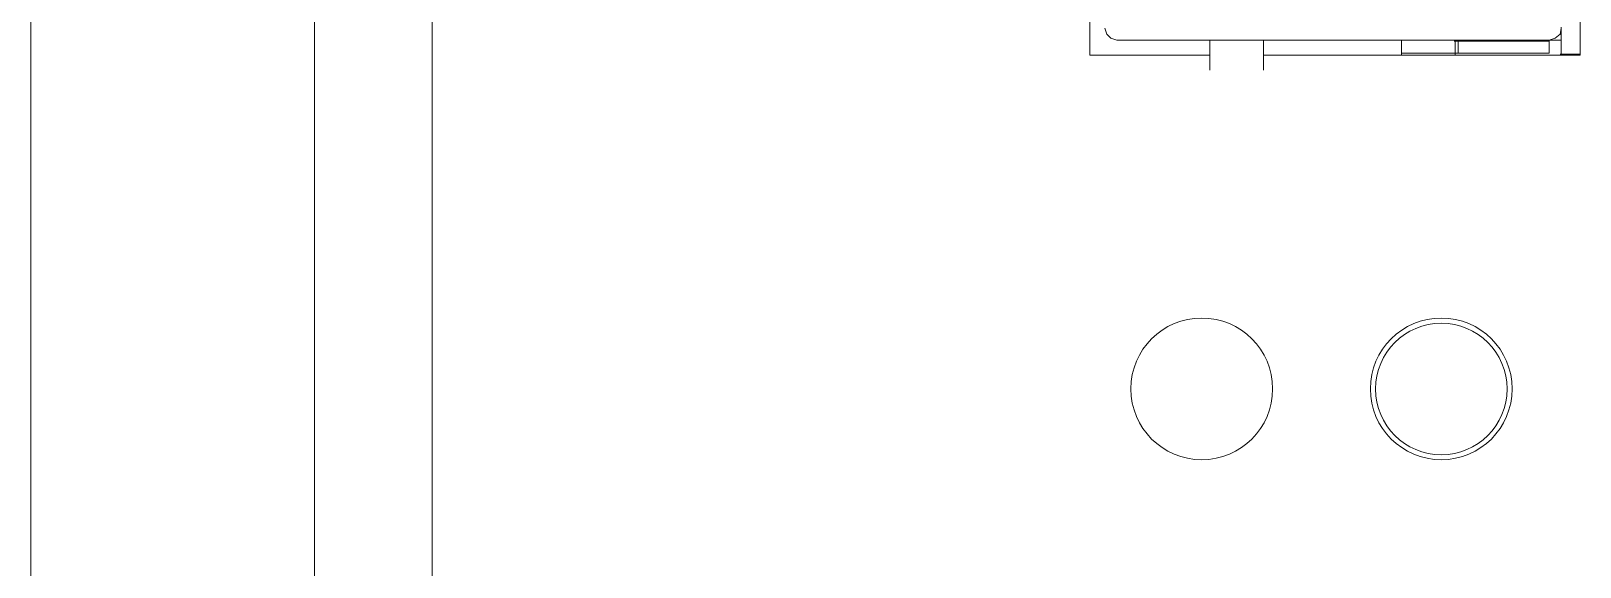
# Model space of a CAD drawing. Header units: millimetres. Extents: x 30557 to 235556, y -116603 to -73383.
# Drawn here: x 212387.44 to 212413.72, y -74268.85 to -74259.76 of the extents above; entities that cross this region are included whole.
import ezdxf

# ---------------------------------------------------------------- set-up
doc = ezdxf.new("R2010")
doc.units = ezdxf.units.MM

# ---------------------------------------------------------------- blocks, each defined once
blk = doc.blocks.new('RS20-0800')
at = {"lineweight": 0}
for points in [[(16011.037, 3262.494), (16011.037, 3392.391)], [(16017.049, 3392.391), (16017.049, 3262.345)], [(16019.546, 3388.412), (16019.546, 3261.775)], [(16033.495, 3306.562), (16033.495, 3303.768)], [(16043.887, 3303.768), (16043.887, 3305.906)], [(16043.486, 3303.79), (16043.486, 3304.36)], [(16033.812, 3304.339), (16033.855, 3304.213), (16033.939, 3304.128), (16034.067, 3304.086)], [(16034.067, 3304.086), (16043.232, 3304.086)], [(16036.035, 3304.086), (16036.035, 3303.45)], [(16037.177, 3304.086), (16037.177, 3303.45)], [(16040.099, 3304.086), (16040.099, 3303.768)], [(16041.305, 3304.064), (16041.221, 3304.064)], [(16041.241, 3304.086), (16041.241, 3303.768)], [(16043.232, 3304.064), (16041.284, 3304.064)], [(16041.305, 3304.064), (16041.305, 3303.81)], [(16043.486, 3304.086), (16043.21, 3304.086)], [(16043.232, 3304.086), (16043.358, 3304.128), (16043.464, 3304.213), (16043.486, 3304.339)], [(16043.232, 3304.086), (16043.232, 3304.064)], [(16043.232, 3304.064), (16043.232, 3303.81)], [(16033.495, 3303.768), (16036.035, 3303.768)], [(16037.177, 3303.768), (16043.887, 3303.768)], [(16040.099, 3303.81), (16041.241, 3303.81)], [(16041.305, 3303.81), (16041.221, 3303.81)], [(16043.232, 3303.81), (16041.284, 3303.81)], [(16043.887, 3303.79), (16043.464, 3303.79)], [(16043.486, 3303.79), (16043.486, 3303.768)]]:
    blk.add_lwpolyline(points, dxfattribs=at)
for centre, radius in [((16035.865, 3296.688), 1.503), ((16040.945, 3296.688), 1.503), ((16040.945, 3296.687), 1.395)]:
    blk.add_circle(centre, radius, dxfattribs=at)

msp = doc.modelspace()

# ---------------------------------------------------------------- block references
at = {"color": 0, "xscale": 0.8000000000465661, "yscale": 0.7999999998137355, "zscale": 0.8}
msp.add_blockref('RS20-0800', (199578.612, -76903.18), dxfattribs=at)

doc.saveas('drawing.dxf')
